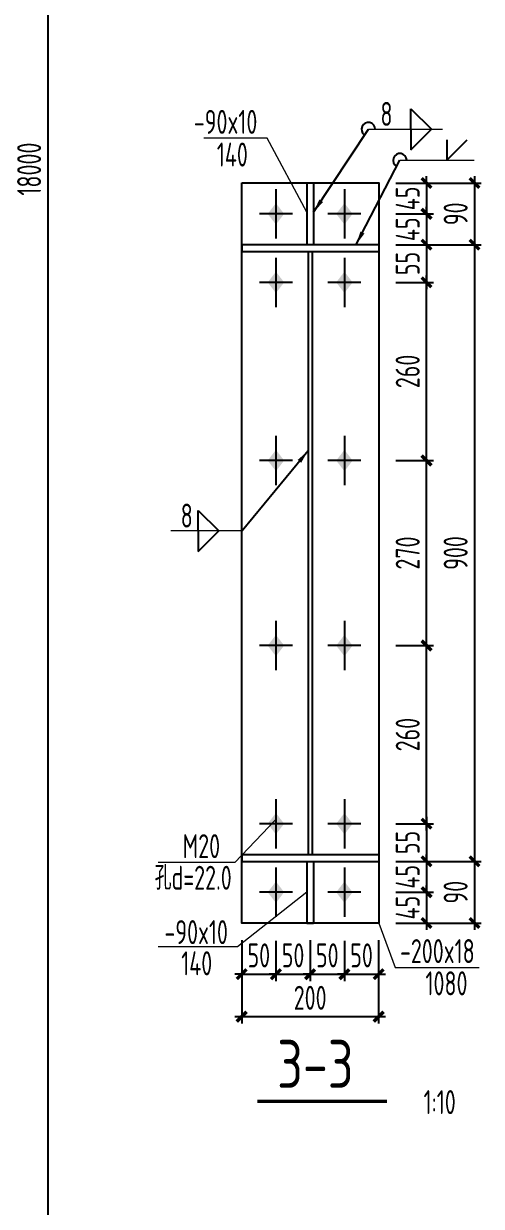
# Model space of a CAD drawing. Extents: x -3102990 to -851544, y -5293060 to -2540151.
# Drawn here: x -1190595 to -1183913, y -2673042 to -2655783 of the extents above; entities that cross this region are included whole.
import ezdxf

# ---------------------------------------------------------------- set-up
doc = ezdxf.new("R2010")
doc.units = 0
doc.header["$LTSCALE"] = 1000
doc.header["$PDMODE"] = 1
doc.linetypes.add('DOTE', pattern=[2.42, 2, -0.2, 0.02, -0.2])
doc.layers.get('0').update_dxf_attribs({"linetype": 'CONTINUOUS'})
doc.layers.get('Defpoints').update_dxf_attribs({"linetype": 'CONTINUOUS'})
for name, color, linetype in [('10', 7, 'CONTINUOUS'), ('AXIS', 253, 'DOTE'), ('COLU', 7, 'CONTINUOUS'), ('DIM', 3, 'CONTINUOUS'), ('NUM', 7, 'CONTINUOUS'), ('TEXT', 7, 'CONTINUOUS'), ('WELD', 7, 'CONTINUOUS')]:
    doc.layers.add(name, color=color, linetype=linetype)
doc.styles.add('TSSD_Dimension', font='tssdeng.shx', dxfattribs={"width": 0.7, "bigfont": 'Hztxt.shx'})
doc.styles.add('TSSD_Label', font='tssdeng.shx', dxfattribs={"width": 0.75, "bigfont": 'hztxt.shx'})
doc.styles.add('TSSD_Rein', font='Tssdeng.shx', dxfattribs={"width": 0.75, "bigfont": 'hztxt.shx'})
doc.dimstyles.new('TSSD_10_100', dxfattribs={"dimtxt": 350, "dimasz": 100, "dimexe": 100, "dimexo": 250, "dimgap": 100, "dimtad": 1, "dimdec": 0, "dimlfac": 0.1, "dimzin": 0, "dimdsep": 46, "dimtxsty": 'TSSD_Dimension', "dimblk": 'ARCHTICK', "dimcen": 0, "dimdle": 100, "dimclrt": 7, "dimadec": 0, "dimazin": 0, "dimtfac": 1, "dimtdec": 0, "dimtix": 1, "dimtmove": 2, "dimatfit": 3, "dimldrblk": 'ARCHTICK', "dimfxl": 1, "dimtolj": 1, "dimtzin": 0, "dimarcsym": 0})
doc.dimstyles.new('TSSD_50_100', dxfattribs={"dimtxt": 350, "dimasz": 100, "dimexe": 100, "dimexo": 250, "dimgap": 100, "dimtad": 1, "dimdec": 0, "dimlfac": 0.5, "dimzin": 0, "dimdsep": 46, "dimtxsty": 'TSSD_Dimension', "dimblk": 'ARCHTICK', "dimcen": 0, "dimdle": 100, "dimclrt": 7, "dimadec": 0, "dimazin": 0, "dimtfac": 1, "dimtdec": 0, "dimtix": 1, "dimtmove": 2, "dimatfit": 3, "dimfxl": 1, "dimtolj": 1, "dimtzin": 0, "dimarcsym": 0})
doc.dimstyles.new('TSSD_LEADER_STYLE_200.0', dxfattribs={"dimtxt": 700, "dimasz": 200, "dimexe": 200, "dimexo": 500, "dimgap": 0.09, "dimtad": 0, "dimtih": 1, "dimtoh": 1, "dimdec": 4, "dimzin": 0, "dimdsep": 46, "dimtxsty": 'Standard', "dimcen": 0.09, "dimdle": 200, "dimclrt": 7, "dimadec": 0, "dimazin": 0, "dimtfac": 1, "dimtdec": 4, "dimtofl": 0, "dimtmove": 0, "dimatfit": 3, "dimfxl": 1, "dimtolj": 1, "dimtzin": 0, "dimarcsym": 0})

# ---------------------------------------------------------------- blocks, each defined once
blk = doc.blocks.new('_ArchTick')
at = {"color": 0, "const_width": 0.5}
blk.add_lwpolyline([(-0.71, -0.71), (0.71, 0.71)], dxfattribs=at)
blk = doc.blocks.new('*D502')
at = {"layer": 'Defpoints', "color": 0, "ltscale": 1.5}
for p in [(-1191534, -2639905), (-1191534, -2675905), (-1190240, -2675905)]:
    blk.add_point(p, dxfattribs=at)
at = {"layer": 'DIM', "color": 0, "lineweight": -2, "ltscale": 1.5}
for p, q in [((-1191284, -2639905), (-1190140, -2639905)), ((-1190240, -2639805), (-1190240, -2676005)), ((-1191284, -2675905), (-1190140, -2675905))]:
    blk.add_line(p, q, dxfattribs=at)
at = {"layer": 'DIM', "color": 0, "lineweight": -2, "ltscale": 1.5, "xscale": 100, "yscale": 100, "zscale": 100}
for p, rotation in [((-1190240, -2639905), 90), ((-1190240, -2675905), 270)]:
    blk.add_blockref('_ArchTick', p, dxfattribs=dict(at, rotation=rotation))
at = {"layer": 'DIM', "color": 7, "ltscale": 1.5, "insert": (-1190515, -2657905), "char_height": 350, "attachment_point": 5, "rotation": 90, "style": 'TSSD_Dimension'}
blk.add_mtext('\\A1;18000', dxfattribs=at)
blk = doc.blocks.new('A$C5C7C78FF')
at = {"layer": '10', "color": 0}
blk.add_solid([(27, -141, -192), (-73, -11, -192), (127, -11, -192), (27, 119, -192)], dxfattribs=at)
at = {"layer": 'AXIS', "color": 0, "linetype": 'ByBlock'}
for p, q in [((27, -311, -192), (27, 289, -192)), ((227, -11, -192), (-173, -11, -192))]:
    blk.add_line(p, q, dxfattribs=at)
blk = doc.blocks.new('*D2919')
at = {"layer": 'Defpoints', "color": 0}
for p in [(-1185412, -2658108), (-1185412, -2658558), (-1184713, -2658558)]:
    blk.add_point(p, dxfattribs=at)
at = {"layer": 'DIM', "color": 0, "lineweight": -2}
for p, q in [((-1184713, -2658108), (-1184713, -2658008)), ((-1185162, -2658108), (-1184613, -2658108)), ((-1184713, -2658108), (-1184713, -2658558)), ((-1185162, -2658558), (-1184613, -2658558)), ((-1184713, -2658558), (-1184713, -2658658))]:
    blk.add_line(p, q, dxfattribs=at)
at = {"layer": 'DIM', "color": 0, "lineweight": -2, "xscale": 100, "yscale": 100, "zscale": 100}
for p, rotation in [((-1184713, -2658108), 270), ((-1184713, -2658558), 90)]:
    blk.add_blockref('_ArchTick', p, dxfattribs=dict(at, rotation=rotation))
at = {"layer": 'DIM', "color": 7, "insert": (-1184988, -2658333), "char_height": 350, "attachment_point": 5, "rotation": 90, "style": 'TSSD_Dimension'}
blk.add_mtext('\\A1;45', dxfattribs=at)
blk = doc.blocks.new('*D2920')
at = {"layer": 'Defpoints', "color": 0}
for p in [(-1185412, -2658558), (-1185412, -2659008), (-1184713, -2659008)]:
    blk.add_point(p, dxfattribs=at)
at = {"layer": 'DIM', "color": 0, "lineweight": -2}
for p, q in [((-1184713, -2658558), (-1184713, -2658458)), ((-1185162, -2658558), (-1184613, -2658558)), ((-1184713, -2658558), (-1184713, -2659008)), ((-1185162, -2659008), (-1184613, -2659008)), ((-1184713, -2659008), (-1184713, -2659108))]:
    blk.add_line(p, q, dxfattribs=at)
at = {"layer": 'DIM', "color": 0, "lineweight": -2, "xscale": 100, "yscale": 100, "zscale": 100}
for p, rotation in [((-1184713, -2658558), 270), ((-1184713, -2659008), 90)]:
    blk.add_blockref('_ArchTick', p, dxfattribs=dict(at, rotation=rotation))
at = {"layer": 'DIM', "color": 7, "insert": (-1184988, -2658783), "char_height": 350, "attachment_point": 5, "rotation": 90, "style": 'TSSD_Dimension'}
blk.add_mtext('\\A1;45', dxfattribs=at)
blk = doc.blocks.new('*D2921')
at = {"layer": 'Defpoints', "color": 0}
for p in [(-1185412, -2659008), (-1185412, -2659558), (-1184713, -2659558)]:
    blk.add_point(p, dxfattribs=at)
at = {"layer": 'DIM', "color": 0, "lineweight": -2}
for p, q in [((-1185162, -2659008), (-1184613, -2659008)), ((-1184713, -2658908), (-1184713, -2659658)), ((-1185162, -2659558), (-1184613, -2659558))]:
    blk.add_line(p, q, dxfattribs=at)
at = {"layer": 'DIM', "color": 0, "lineweight": -2, "xscale": 100, "yscale": 100, "zscale": 100}
for p, rotation in [((-1184713, -2659008), 90), ((-1184713, -2659558), 270)]:
    blk.add_blockref('_ArchTick', p, dxfattribs=dict(at, rotation=rotation))
at = {"layer": 'DIM', "color": 7, "insert": (-1184988, -2659283), "char_height": 350, "attachment_point": 5, "rotation": 90, "style": 'TSSD_Dimension'}
blk.add_mtext('\\A1;55', dxfattribs=at)
blk = doc.blocks.new('*D2922')
at = {"layer": 'Defpoints', "color": 0}
for p in [(-1185412, -2667458), (-1185412, -2668008), (-1184713, -2668008)]:
    blk.add_point(p, dxfattribs=at)
at = {"layer": 'DIM', "color": 0, "lineweight": -2}
for p, q in [((-1185162, -2667458), (-1184613, -2667458)), ((-1184713, -2667358), (-1184713, -2668108)), ((-1185162, -2668008), (-1184613, -2668008))]:
    blk.add_line(p, q, dxfattribs=at)
at = {"layer": 'DIM', "color": 0, "lineweight": -2, "xscale": 100, "yscale": 100, "zscale": 100}
for p, rotation in [((-1184713, -2667458), 90), ((-1184713, -2668008), 270)]:
    blk.add_blockref('_ArchTick', p, dxfattribs=dict(at, rotation=rotation))
at = {"layer": 'DIM', "color": 7, "insert": (-1184988, -2667733), "char_height": 350, "attachment_point": 5, "rotation": 90, "style": 'TSSD_Dimension'}
blk.add_mtext('\\A1;55', dxfattribs=at)
blk = doc.blocks.new('*D2923')
at = {"layer": 'Defpoints', "color": 0}
for p in [(-1185412, -2668008), (-1185412, -2668458), (-1184713, -2668458)]:
    blk.add_point(p, dxfattribs=at)
at = {"layer": 'DIM', "color": 0, "lineweight": -2}
for p, q in [((-1185162, -2668008), (-1184613, -2668008)), ((-1184713, -2668008), (-1184713, -2667908)), ((-1184713, -2668008), (-1184713, -2668458)), ((-1185162, -2668458), (-1184613, -2668458)), ((-1184713, -2668458), (-1184713, -2668558))]:
    blk.add_line(p, q, dxfattribs=at)
at = {"layer": 'DIM', "color": 0, "lineweight": -2, "xscale": 100, "yscale": 100, "zscale": 100}
for p, rotation in [((-1184713, -2668008), 270), ((-1184713, -2668458), 90)]:
    blk.add_blockref('_ArchTick', p, dxfattribs=dict(at, rotation=rotation))
at = {"layer": 'DIM', "color": 7, "insert": (-1184988, -2668233), "char_height": 350, "attachment_point": 5, "rotation": 90, "style": 'TSSD_Dimension'}
blk.add_mtext('\\A1;45', dxfattribs=at)
blk = doc.blocks.new('*D2924')
at = {"layer": 'Defpoints', "color": 0}
for p in [(-1185412, -2668458), (-1185412, -2668908), (-1184713, -2668908)]:
    blk.add_point(p, dxfattribs=at)
at = {"layer": 'DIM', "color": 0, "lineweight": -2}
for p, q in [((-1184713, -2668458), (-1184713, -2668358)), ((-1185162, -2668458), (-1184613, -2668458)), ((-1184713, -2668458), (-1184713, -2668908)), ((-1185162, -2668908), (-1184613, -2668908)), ((-1184713, -2668908), (-1184713, -2669008))]:
    blk.add_line(p, q, dxfattribs=at)
at = {"layer": 'DIM', "color": 0, "lineweight": -2, "xscale": 100, "yscale": 100, "zscale": 100}
for p, rotation in [((-1184713, -2668458), 270), ((-1184713, -2668908), 90)]:
    blk.add_blockref('_ArchTick', p, dxfattribs=dict(at, rotation=rotation))
at = {"layer": 'DIM', "color": 7, "insert": (-1184988, -2668683), "char_height": 350, "attachment_point": 5, "rotation": 90, "style": 'TSSD_Dimension'}
blk.add_mtext('\\A1;45', dxfattribs=at)
blk = doc.blocks.new('*D2925')
at = {"layer": 'Defpoints', "color": 0}
for p in [(-1187412, -2668906), (-1186912, -2668918), (-1186912, -2669655)]:
    blk.add_point(p, dxfattribs=at)
at = {"layer": 'DIM', "color": 0, "lineweight": -2}
for p, q in [((-1187412, -2669156), (-1187412, -2669755)), ((-1186912, -2669168), (-1186912, -2669755)), ((-1187412, -2669655), (-1187512, -2669655)), ((-1187412, -2669655), (-1186912, -2669655)), ((-1186912, -2669655), (-1186812, -2669655))]:
    blk.add_line(p, q, dxfattribs=at)
at = {"layer": 'DIM', "color": 0, "lineweight": -2, "xscale": 100, "yscale": 100, "zscale": 100}
blk.add_blockref('_ArchTick', (-1187412, -2669655), dxfattribs=at)
at = {"layer": 'DIM', "color": 0, "lineweight": -2, "xscale": 100, "yscale": 100, "zscale": 100, "rotation": 180}
blk.add_blockref('_ArchTick', (-1186912, -2669655), dxfattribs=at)
at = {"layer": 'DIM', "color": 7, "insert": (-1187162, -2669380), "char_height": 350, "attachment_point": 5, "style": 'TSSD_Dimension'}
blk.add_mtext('\\A1;50', dxfattribs=at)
blk = doc.blocks.new('*D2926')
at = {"layer": 'Defpoints', "color": 0}
for p in [(-1186912, -2668918), (-1186412, -2668908), (-1186412, -2669655)]:
    blk.add_point(p, dxfattribs=at)
at = {"layer": 'DIM', "color": 0, "lineweight": -2}
for p, q in [((-1186912, -2669168), (-1186912, -2669755)), ((-1186412, -2669158), (-1186412, -2669755)), ((-1186912, -2669655), (-1187012, -2669655)), ((-1186912, -2669655), (-1186412, -2669655)), ((-1186412, -2669655), (-1186312, -2669655))]:
    blk.add_line(p, q, dxfattribs=at)
at = {"layer": 'DIM', "color": 0, "lineweight": -2, "xscale": 100, "yscale": 100, "zscale": 100}
blk.add_blockref('_ArchTick', (-1186912, -2669655), dxfattribs=at)
at = {"layer": 'DIM', "color": 0, "lineweight": -2, "xscale": 100, "yscale": 100, "zscale": 100, "rotation": 180}
blk.add_blockref('_ArchTick', (-1186412, -2669655), dxfattribs=at)
at = {"layer": 'DIM', "color": 7, "insert": (-1186662, -2669380), "char_height": 350, "attachment_point": 5, "style": 'TSSD_Dimension'}
blk.add_mtext('\\A1;50', dxfattribs=at)
blk = doc.blocks.new('*D2927')
at = {"layer": 'Defpoints', "color": 0}
for p in [(-1186412, -2668908), (-1185912, -2668918), (-1185912, -2669655)]:
    blk.add_point(p, dxfattribs=at)
at = {"layer": 'DIM', "color": 0, "lineweight": -2}
for p, q in [((-1186412, -2669158), (-1186412, -2669755)), ((-1185912, -2669168), (-1185912, -2669755)), ((-1186412, -2669655), (-1186512, -2669655)), ((-1186412, -2669655), (-1185912, -2669655)), ((-1185912, -2669655), (-1185812, -2669655))]:
    blk.add_line(p, q, dxfattribs=at)
at = {"layer": 'DIM', "color": 0, "lineweight": -2, "xscale": 100, "yscale": 100, "zscale": 100}
blk.add_blockref('_ArchTick', (-1186412, -2669655), dxfattribs=at)
at = {"layer": 'DIM', "color": 0, "lineweight": -2, "xscale": 100, "yscale": 100, "zscale": 100, "rotation": 180}
blk.add_blockref('_ArchTick', (-1185912, -2669655), dxfattribs=at)
at = {"layer": 'DIM', "color": 7, "insert": (-1186162, -2669380), "char_height": 350, "attachment_point": 5, "style": 'TSSD_Dimension'}
blk.add_mtext('\\A1;50', dxfattribs=at)
blk = doc.blocks.new('*D2928')
at = {"layer": 'Defpoints', "color": 0}
for p in [(-1185912, -2668918), (-1185412, -2668908), (-1185412, -2669655)]:
    blk.add_point(p, dxfattribs=at)
at = {"layer": 'DIM', "color": 0, "lineweight": -2}
for p, q in [((-1185912, -2669168), (-1185912, -2669755)), ((-1185412, -2669158), (-1185412, -2669755)), ((-1185912, -2669655), (-1186012, -2669655)), ((-1185912, -2669655), (-1185412, -2669655)), ((-1185412, -2669655), (-1185312, -2669655))]:
    blk.add_line(p, q, dxfattribs=at)
at = {"layer": 'DIM', "color": 0, "lineweight": -2, "xscale": 100, "yscale": 100, "zscale": 100}
blk.add_blockref('_ArchTick', (-1185912, -2669655), dxfattribs=at)
at = {"layer": 'DIM', "color": 0, "lineweight": -2, "xscale": 100, "yscale": 100, "zscale": 100, "rotation": 180}
blk.add_blockref('_ArchTick', (-1185412, -2669655), dxfattribs=at)
at = {"layer": 'DIM', "color": 7, "insert": (-1185662, -2669380), "char_height": 350, "attachment_point": 5, "style": 'TSSD_Dimension'}
blk.add_mtext('\\A1;50', dxfattribs=at)
blk = doc.blocks.new('*D2929')
at = {"layer": 'Defpoints', "color": 0}
for p in [(-1187412, -2668906), (-1185412, -2668908), (-1185412, -2670274)]:
    blk.add_point(p, dxfattribs=at)
at = {"layer": 'DIM', "color": 0, "lineweight": -2}
for p, q in [((-1187412, -2669156), (-1187412, -2670374)), ((-1185412, -2669158), (-1185412, -2670374)), ((-1187512, -2670274), (-1185312, -2670274))]:
    blk.add_line(p, q, dxfattribs=at)
at = {"layer": 'DIM', "color": 0, "lineweight": -2, "xscale": 100, "yscale": 100, "zscale": 100, "rotation": 180}
blk.add_blockref('_ArchTick', (-1187412, -2670274), dxfattribs=at)
at = {"layer": 'DIM', "color": 0, "lineweight": -2, "xscale": 100, "yscale": 100, "zscale": 100}
blk.add_blockref('_ArchTick', (-1185412, -2670274), dxfattribs=at)
at = {"layer": 'DIM', "color": 7, "insert": (-1186412, -2669999), "char_height": 350, "attachment_point": 5, "style": 'TSSD_Dimension'}
blk.add_mtext('\\A1;200', dxfattribs=at)
blk = doc.blocks.new('_WELD004')
at = {"color": 0, "linetype": 'ByBlock'}
for p, q in [((0, 1), (1, 0)), ((0, 0), (0, 1))]:
    blk.add_line(p, q, dxfattribs=at)
blk = doc.blocks.new('*D2930')
at = {"layer": 'Defpoints', "color": 0}
for p in [(-1185412, -2658108), (-1185412, -2659008), (-1184013, -2659008)]:
    blk.add_point(p, dxfattribs=at)
at = {"layer": 'DIM', "color": 0, "lineweight": -2}
for p, q in [((-1184013, -2658008), (-1184013, -2659108)), ((-1185162, -2658108), (-1183913, -2658108)), ((-1185162, -2659008), (-1183913, -2659008))]:
    blk.add_line(p, q, dxfattribs=at)
at = {"layer": 'DIM', "color": 0, "lineweight": -2, "xscale": 100, "yscale": 100, "zscale": 100}
for p, rotation in [((-1184013, -2658108), 90), ((-1184013, -2659008), 270)]:
    blk.add_blockref('_ArchTick', p, dxfattribs=dict(at, rotation=rotation))
at = {"layer": 'DIM', "color": 7, "insert": (-1184288, -2658558), "char_height": 350, "attachment_point": 5, "rotation": 90, "style": 'TSSD_Dimension'}
blk.add_mtext('\\A1;90', dxfattribs=at)
blk = doc.blocks.new('*D2931')
at = {"layer": 'Defpoints', "color": 0}
for p in [(-1185412, -2668008), (-1185412, -2668908), (-1184013, -2668908)]:
    blk.add_point(p, dxfattribs=at)
at = {"layer": 'DIM', "color": 0, "lineweight": -2}
for p, q in [((-1185162, -2668008), (-1183913, -2668008)), ((-1184013, -2667908), (-1184013, -2669008)), ((-1185162, -2668908), (-1183913, -2668908))]:
    blk.add_line(p, q, dxfattribs=at)
at = {"layer": 'DIM', "color": 0, "lineweight": -2, "xscale": 100, "yscale": 100, "zscale": 100}
for p, rotation in [((-1184013, -2668008), 90), ((-1184013, -2668908), 270)]:
    blk.add_blockref('_ArchTick', p, dxfattribs=dict(at, rotation=rotation))
at = {"layer": 'DIM', "color": 7, "insert": (-1184288, -2668458), "char_height": 350, "attachment_point": 5, "rotation": 90, "style": 'TSSD_Dimension'}
blk.add_mtext('\\A1;90', dxfattribs=at)
blk = doc.blocks.new('*D2932')
at = {"layer": 'Defpoints', "color": 0}
for p in [(-1185412, -2659008), (-1185412, -2668008), (-1184013, -2668008)]:
    blk.add_point(p, dxfattribs=at)
at = {"layer": 'DIM', "color": 0, "lineweight": -2}
for p, q in [((-1185162, -2659008), (-1183913, -2659008)), ((-1184013, -2658908), (-1184013, -2668108)), ((-1185162, -2668008), (-1183913, -2668008))]:
    blk.add_line(p, q, dxfattribs=at)
at = {"layer": 'DIM', "color": 0, "lineweight": -2, "xscale": 100, "yscale": 100, "zscale": 100}
for p, rotation in [((-1184013, -2659008), 90), ((-1184013, -2668008), 270)]:
    blk.add_blockref('_ArchTick', p, dxfattribs=dict(at, rotation=rotation))
at = {"layer": 'DIM', "color": 7, "insert": (-1184288, -2663508), "char_height": 350, "attachment_point": 5, "rotation": 90, "style": 'TSSD_Dimension'}
blk.add_mtext('\\A1;900', dxfattribs=at)
blk = doc.blocks.new('*D2936')
at = {"layer": 'Defpoints', "color": 0, "ltscale": 1.5}
for p in [(-1185412, -2664858), (-1184713, -2664858), (-1185412, -2667458)]:
    blk.add_point(p, dxfattribs=at)
at = {"layer": 'DIM', "color": 0, "lineweight": -2, "ltscale": 1.5}
for p, q in [((-1184713, -2667558), (-1184713, -2664758)), ((-1185162, -2664858), (-1184613, -2664858)), ((-1185162, -2667458), (-1184613, -2667458))]:
    blk.add_line(p, q, dxfattribs=at)
at = {"layer": 'DIM', "color": 0, "lineweight": -2, "ltscale": 1.5, "xscale": 100, "yscale": 100, "zscale": 100}
for p, rotation in [((-1184713, -2664858), 90), ((-1184713, -2667458), 270)]:
    blk.add_blockref('_ArchTick', p, dxfattribs=dict(at, rotation=rotation))
at = {"layer": 'DIM', "color": 7, "ltscale": 1.5, "insert": (-1184988, -2666158), "char_height": 350, "attachment_point": 5, "rotation": 90, "style": 'TSSD_Dimension'}
blk.add_mtext('\\A1;260', dxfattribs=at)
blk = doc.blocks.new('*D2937')
at = {"layer": 'Defpoints', "color": 0, "ltscale": 1.5}
for p in [(-1185412, -2662158), (-1184713, -2662158), (-1185412, -2664858)]:
    blk.add_point(p, dxfattribs=at)
at = {"layer": 'DIM', "color": 0, "lineweight": -2, "ltscale": 1.5}
for p, q in [((-1185162, -2662158), (-1184613, -2662158)), ((-1184713, -2664958), (-1184713, -2662058)), ((-1185162, -2664858), (-1184613, -2664858))]:
    blk.add_line(p, q, dxfattribs=at)
at = {"layer": 'DIM', "color": 0, "lineweight": -2, "ltscale": 1.5, "xscale": 100, "yscale": 100, "zscale": 100}
for p, rotation in [((-1184713, -2662158), 90), ((-1184713, -2664858), 270)]:
    blk.add_blockref('_ArchTick', p, dxfattribs=dict(at, rotation=rotation))
at = {"layer": 'DIM', "color": 7, "ltscale": 1.5, "insert": (-1184988, -2663508), "char_height": 350, "attachment_point": 5, "rotation": 90, "style": 'TSSD_Dimension'}
blk.add_mtext('\\A1;270', dxfattribs=at)
blk = doc.blocks.new('*D2938')
at = {"layer": 'Defpoints', "color": 0, "ltscale": 1.5}
for p in [(-1185412, -2659558), (-1184713, -2659558), (-1185412, -2662158)]:
    blk.add_point(p, dxfattribs=at)
at = {"layer": 'DIM', "color": 0, "lineweight": -2, "ltscale": 1.5}
for p, q in [((-1185162, -2659558), (-1184613, -2659558)), ((-1184713, -2662258), (-1184713, -2659458)), ((-1185162, -2662158), (-1184613, -2662158))]:
    blk.add_line(p, q, dxfattribs=at)
at = {"layer": 'DIM', "color": 0, "lineweight": -2, "ltscale": 1.5, "xscale": 100, "yscale": 100, "zscale": 100}
for p, rotation in [((-1184713, -2659558), 90), ((-1184713, -2662158), 270)]:
    blk.add_blockref('_ArchTick', p, dxfattribs=dict(at, rotation=rotation))
at = {"layer": 'DIM', "color": 7, "ltscale": 1.5, "insert": (-1184988, -2660858), "char_height": 350, "attachment_point": 5, "rotation": 90, "style": 'TSSD_Dimension'}
blk.add_mtext('\\A1;260', dxfattribs=at)

msp = doc.modelspace()

# ---------------------------------------------------------------- linework, layer by layer
at = {"layer": 'COLU', "linetype": 'ByBlock', "lineweight": 9}
for p, q in [((-1187039.8, -2657454.64, -96), (-1187965.85, -2657454.64, -96)), ((-1186461.6, -2658532.91, -288), (-1187039.8, -2657454.64, -96)), ((-1186911.6, -2667394.68, -288), (-1187512.68, -2668024.28, -96)), ((-1186461.6, -2668457.91, -288), (-1187471.89, -2669257.02, -288)), ((-1185411.6, -2668907.91, -288), (-1185170.61, -2669556.42, -96)), ((-1187471.89, -2669257.02, -288), (-1188632.88, -2669257.02, -288)), ((-1185170.61, -2669556.42, -96), (-1183944.56, -2669556.42, -96))]:
    msp.add_line(p, q, dxfattribs=at)
at = {"layer": 'COLU', "linetype": 'ByBlock'}
for p, q in [((-1186461.6, -2658107.91, -288), (-1186461.6, -2659007.91, -288)), ((-1186361.6, -2658107.91, -288), (-1186361.6, -2659007.91, -288)), ((-1187411.6, -2659007.91, -288), (-1185411.6, -2659007.91, -288)), ((-1187411.6, -2659007.91, -288), (-1187411.6, -2659107.91, -288)), ((-1187411.6, -2659007.91, -288), (-1187411.6, -2659107.91, -288)), ((-1186461.6, -2659007.91, -288), (-1186361.6, -2659007.91, -288)), ((-1185411.6, -2659007.91, -288), (-1185411.6, -2659107.91, -288)), ((-1185411.6, -2659007.91, -288), (-1185411.6, -2659107.91, -288)), ((-1187411.6, -2659107.91, -288), (-1185411.6, -2659107.91, -288)), ((-1186441.6, -2659107.91, -288), (-1186441.6, -2667907.91, -288)), ((-1186381.6, -2659107.91, -288), (-1186381.6, -2667907.91, -288)), ((-1187411.6, -2667907.91, -288), (-1185411.6, -2667907.91, -288)), ((-1187411.6, -2667907.91, -288), (-1187411.6, -2668007.91, -288)), ((-1187411.6, -2668007.91, -288), (-1185411.6, -2668007.91, -288)), ((-1186461.6, -2668007.91, -288), (-1186461.6, -2668907.91, -288)), ((-1186361.6, -2668007.91, -288), (-1186361.6, -2668907.91, -288)), ((-1185411.6, -2667907.91, -288), (-1185411.6, -2668007.91, -288)), ((-1186461.6, -2668907.91, -288), (-1186361.6, -2668907.91, -288))]:
    msp.add_line(p, q, dxfattribs=at)
at = {"layer": 'COLU', "elevation": -288}
msp.add_lwpolyline([(-1187411.6, -2658107.91), (-1185411.6, -2658107.91), (-1185411.6, -2668907.91), (-1187411.6, -2668907.91)], close=True, dxfattribs=at)
at = {"layer": 'NUM', "const_width": 50}
msp.add_lwpolyline([(-1187184.03, -2671509.26), (-1185289.86, -2671509.26)], dxfattribs=at)
at = {"layer": 'TEXT', "lineweight": 9}
msp.add_line((-1187512.68, -2668024.28, -96), (-1188629.46, -2668024.28, -96), dxfattribs=at)
at = {"layer": 'WELD', "lineweight": 9}
for p, q in [((-1185562.29, -2657324.64, -288), (-1184478.32, -2657324.64, -288)), ((-1185101.64, -2657776.86, -288), (-1184017.67, -2657776.86, -288)), ((-1187405.95, -2663186.59, -576), (-1188447.05, -2663186.59, -576))]:
    msp.add_line(p, q, dxfattribs=at)
at = {"layer": 'WELD'}
for centre, end in [((-1185562.29, -2657324.64, -288), 232.532418), ((-1185101.64, -2657776.86, -288), 242.549377)]:
    msp.add_arc(centre, 100, 0, end, dxfattribs=at)

# ---------------------------------------------------------------- block references
at = {"layer": 'COLU', "linetype": 'ByBlock', "xscale": -1.199999999953434, "yscale": 1.199999999720603, "zscale": 1.200000000000045, "rotation": 180}
for p in [(-1186944.27, -2658571.34, -57.6), (-1185944.27, -2658571.34, -57.6), (-1186944.27, -2659571.34, -57.6), (-1185944.27, -2659571.34, -57.6), (-1186944.27, -2662171.34, -57.6), (-1185944.27, -2662171.34, -57.6), (-1186944.27, -2664871.34, -57.6), (-1185944.27, -2664871.34, -57.6), (-1186944.27, -2667471.34, -57.6), (-1185944.27, -2667471.34, -57.6), (-1186944.27, -2668471.34, -57.6), (-1185944.27, -2668471.34, -57.6)]:
    msp.add_blockref('A$C5C7C78FF', p, dxfattribs=at)
at = {"layer": 'WELD', "yscale": 300, "zscale": 300}
for p, xscale, rotation in [((-1184942.58, -2657324.64, -288), 300, 359.999999999911), ((-1184942.58, -2657324.64, -288), -300, 180), ((-1184417.67, -2657476.86, -288), -300, 180), ((-1188047.05, -2663186.59, -576), -300, 180)]:
    msp.add_blockref('_WELD004', p, dxfattribs=dict(at, xscale=xscale, rotation=rotation))
at = {"layer": 'WELD', "xscale": 300, "yscale": 300, "zscale": 300}
msp.add_blockref('_WELD004', (-1188047.05, -2663186.59, -576), dxfattribs=at)

# ---------------------------------------------------------------- texts
at = {"layer": 'TEXT', "lineweight": 9}
for s, height, style, width, p in [('8', 350, 'TSSD_Rein', 0.7, (-1185386.01, -2657274.64, -288)), ('-90x10', 350, 'TSSD_Rein', 0.7, (-1188110.55, -2657390.78, -96)), ('140', 350, 'TSSD_Rein', 0.7, (-1187774.64, -2657867.96, -96)), ('8', 350, 'TSSD_Rein', 0.7, (-1188302.16, -2663136.59, -576)), ('M20', 350, 'TSSD_Rein', 0.7, (-1188274.51, -2667960.83, -96)), ('孔d=22.0', 350, 'TSSD_Rein', 0.7, (-1188681.68, -2668422.42, -96)), ('-90x10', 350, 'TSSD_Rein', 0.7, (-1188539.96, -2669215.41, -288)), ('-200x18', 350, 'TSSD_Rein', 0.7, (-1185101, -2669492.57, -96)), ('140', 350, 'TSSD_Rein', 0.7, (-1188294.65, -2669670.34, -288)), ('1080', 350, 'TSSD_Rein', 0.7, (-1184728.48, -2669963.03, -96)), ('3-3', 700, 'TSSD_Label', 0.8, (-1186893.97, -2671313.53)), ('1:10', 350, 'TSSD_Rein', 0.7, (-1184756.35, -2671696.43))]:
    msp.add_text(s, height=height, dxfattribs=dict(at, style=style, width=width)).set_placement(p)

# ---------------------------------------------------------------- dimensions: what is measured, and where the dimension line sits
at = {"layer": 'DIM', "ltscale": 1.5}
for base, p1, p2, dimstyle, picture, middle in [((-1190239.75, -2675905.11), (-1191533.73, -2639905.19), (-1191533.73, -2675905.11), 'TSSD_50_100', '*D502', (-1190514.75, -2657905.15)), ((-1184712.56, -2659557.91), (-1185411.6, -2662157.91), (-1185411.6, -2659557.91), 'TSSD_10_100', '*D2938', (-1184987.56, -2660857.91)), ((-1184712.56, -2662157.91), (-1185411.6, -2664857.91), (-1185411.6, -2662157.91), 'TSSD_10_100', '*D2937', (-1184987.56, -2663507.91)), ((-1184712.56, -2664857.91), (-1185411.6, -2667457.91), (-1185411.6, -2664857.91), 'TSSD_10_100', '*D2936', (-1184987.56, -2666157.91))]:
    dim = msp.add_linear_dim(base=base, p1=p1, p2=p2, angle=90, dimstyle=dimstyle, dxfattribs=at)
    dim.commit()
    dim.dimension.update_dxf_attribs({"geometry": picture, "text_midpoint": middle})
at = {"layer": 'DIM'}
for base, p1, p2, picture, middle in [((-1184712.56, -2658557.91, -288), (-1185411.6, -2658107.91, -288), (-1185411.6, -2658557.91, -288), '*D2919', (-1184987.56, -2658332.91, -288)), ((-1184012.6, -2659007.91, -288), (-1185411.6, -2658107.91, -288), (-1185411.6, -2659007.91, -288), '*D2930', (-1184287.6, -2658557.91, -288)), ((-1184712.56, -2659007.91, -288), (-1185411.6, -2658557.91, -288), (-1185411.6, -2659007.91, -288), '*D2920', (-1184987.56, -2658782.91, -288)), ((-1184712.56, -2659557.91, -288), (-1185411.6, -2659007.91, -288), (-1185411.6, -2659557.91, -288), '*D2921', (-1184987.56, -2659282.91, -288)), ((-1184012.6, -2668007.91, -288), (-1185411.6, -2659007.91, -288), (-1185411.6, -2668007.91, -288), '*D2932', (-1184287.6, -2663507.91, -288)), ((-1184712.56, -2668007.91, -288), (-1185411.6, -2667457.91, -288), (-1185411.6, -2668007.91, -288), '*D2922', (-1184987.56, -2667732.91, -288)), ((-1184712.56, -2668457.91, -288), (-1185411.6, -2668007.91, -288), (-1185411.6, -2668457.91, -288), '*D2923', (-1184987.56, -2668232.91, -288)), ((-1184012.6, -2668907.91, -288), (-1185411.6, -2668007.91, -288), (-1185411.6, -2668907.91, -288), '*D2931', (-1184287.6, -2668457.91, -288)), ((-1184712.56, -2668907.91, -288), (-1185411.6, -2668457.91, -288), (-1185411.6, -2668907.91, -288), '*D2924', (-1184987.56, -2668682.91, -288))]:
    dim = msp.add_linear_dim(base=base, p1=p1, p2=p2, angle=90, dimstyle='TSSD_10_100', dxfattribs=at)
    dim.commit()
    dim.dimension.update_dxf_attribs({"geometry": picture, "text_midpoint": middle})
for base, p1, p2, picture, middle in [((-1186911.6, -2669655.2, -288), (-1187411.57, -2668906.32, -288), (-1186911.6, -2668918.11, -288), '*D2925', (-1187161.59, -2669380.2, -288)), ((-1185411.6, -2670274.17, -288), (-1187411.57, -2668906.32, -288), (-1185411.6, -2668907.91, -288), '*D2929', (-1186411.59, -2669999.17, -288)), ((-1186411.6, -2669655.2, -288), (-1186911.6, -2668918.11, -288), (-1186411.6, -2668907.91, -288), '*D2926', (-1186661.6, -2669380.2, -288)), ((-1185911.6, -2669655.2, -288), (-1186411.6, -2668907.91, -288), (-1185911.6, -2668918.11, -288), '*D2927', (-1186161.6, -2669380.2, -288)), ((-1185411.6, -2669655.2, -288), (-1185911.6, -2668918.11, -288), (-1185411.6, -2668907.91, -288), '*D2928', (-1185661.6, -2669380.2, -288))]:
    dim = msp.add_linear_dim(base=base, p1=p1, p2=p2, dimstyle='TSSD_10_100', dxfattribs=at)
    dim.commit()
    dim.dimension.update_dxf_attribs({"geometry": picture, "text_midpoint": middle})

# ---------------------------------------------------------------- leaders
at = {"layer": 'WELD', "lineweight": 9}
for points in [[(-1186361.6, -2658533.67, -288), (-1185562.29, -2657324.64, -288)], [(-1185741.14, -2659007.91, -288), (-1185101.64, -2657776.86, -288)], [(-1186441.6, -2662015.19, -576), (-1187405.95, -2663186.59, -576)]]:
    msp.add_leader(points, dimstyle='TSSD_LEADER_STYLE_200.0', dxfattribs=at)

doc.saveas('drawing.dxf')
